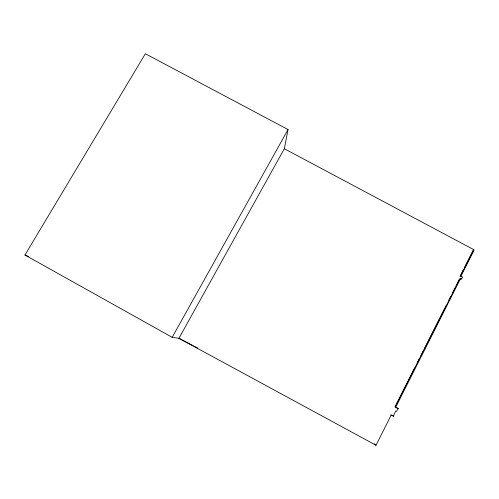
<?xml version="1.0" encoding="UTF-8"?>
<svg xmlns="http://www.w3.org/2000/svg" width="499" height="499" viewBox="0 0 499 499"><rect width="100%" height="100%" fill="white"/><g stroke="black" fill="none" stroke-linecap="round" stroke-linejoin="round"><path stroke-width="0.75" d="M395.769 405.444L395.071 406.828L398.283 408.55L396.437 411.376L395.776 411.014L393.592 415.361L393.917 415.542L393.58 416.21L391.272 414.95L375.996 445.258L178.923 338.303L284.324 148.727L288.035 129.547L145.352 53.742L24.95 255.014L172.199 337.324L178.923 338.303L193.406 345.851M460.82 274.768L463.615 269.223M464.313 267.832L473.058 250.492M284.324 148.727L473.769 249.643L460.458 276.041L462.716 277.251L461.438 278.972L459.242 279.677M396.468 404.059L414.625 368.031M417.42 362.486L419.166 359.024M420.913 355.556L423.707 350.017M424.406 348.633L427.2 343.087M427.899 341.703L446.056 305.675M448.851 300.13L450.597 296.662M452.344 293.2L455.138 287.655M455.837 286.27L459.329 279.34L459.972 279.69L395.726 407.19M172.199 337.324L288.035 129.547M473.769 249.643L473.408 249.799L474.05 250.142L460.764 276.502L460.122 276.159M395.071 406.828L460.147 278.286L461.438 278.972M396.131 407.695L398.283 408.55M24.95 255.014L28.493 256.505M390.798 414.925L393.58 416.21M194.785 346.568L197.548 348.003M374.144 443.879L375.996 445.258"/></g></svg>
